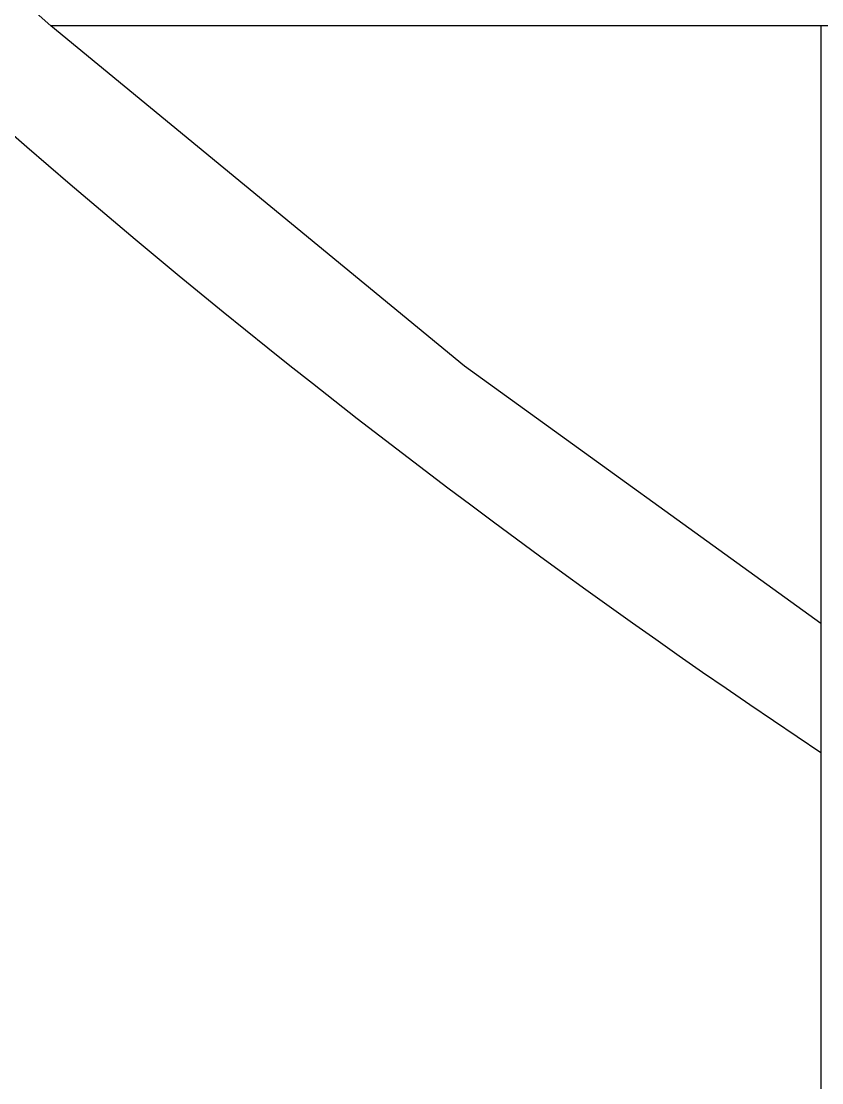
# Model space of a CAD drawing. Header units: millimetres. Extents: x 2 to 1187, y 2 to 839.
# Drawn here: x 165.793 to 167.85, y 437.91 to 440.638 of the extents above; entities that cross this region are included whole.
import ezdxf

# ---------------------------------------------------------------- set-up
doc = ezdxf.new("R2010")
doc.units = ezdxf.units.MM
doc.dimstyles.new('SLDDIMSTYLE0', dxfattribs={"dimtxt": 0.18, "dimasz": 3.302, "dimexe": 0, "dimexo": 0.0625, "dimgap": 0, "dimtad": 0, "dimtih": 1, "dimtoh": 1, "dimdec": 0, "dimrnd": 1e-09, "dimzin": 0, "dimdsep": 46, "dimtxsty": 'Standard', "dimsah": 1, "dimcen": 0.09, "dimadec": 0, "dimazin": 0, "dimtfac": 3.302, "dimtdec": 0, "dimtofl": 0, "dimtmove": 0, "dimatfit": 3, "dimfxl": 1, "dimfrac": 2, "dimtolj": 1, "dimtzin": 0, "dimarcsym": 0})

msp = doc.modelspace()

# ---------------------------------------------------------------- linework, layer by layer
at = {"color": 7, "linetype": 'Continuous', "lineweight": 25}
for p, q in [((168.3077, 440.6266), (165.8691, 440.6266)), ((167.8479, 440.6266), (167.8479, 435.3766))]:
    msp.add_line(p, q, dxfattribs=at)
at = {"color": 7, "linetype": 'Continuous', "lineweight": 25, "flags": 128}
msp.add_lwpolyline([(167.8479, 439.0906), (166.9321, 439.7522), (165.8691, 440.6266)], dxfattribs=at)
at = {"color": 7, "linetype": 'Continuous', "lineweight": 18}
msp.add_circle((179.0979, 455.6266), 42.7508, dxfattribs=at)
at = {"color": 7, "linetype": 'Continuous', "lineweight": 25}
for radius, start, end in [(56.25, 154.83497, 352.33774), (20, 210.01885, 228.59038), (20.275, 209.79626, 236.2982), (23.5, 215.54111, 239.83967), (24.725, 219.34126, 238.20334), (25, 220.10398, 241.2702)]:
    msp.add_arc((179.0979, 455.6266), radius, start, end, dxfattribs=at)

# ---------------------------------------------------------------- leaders
at = {"color": 7, "linetype": 'Continuous', "lineweight": 0}
msp.add_leader([(179.0979, 455.6266), (86.4608, 427.5134)], dimstyle='SLDDIMSTYLE0', dxfattribs=at)

doc.saveas('drawing.dxf')
